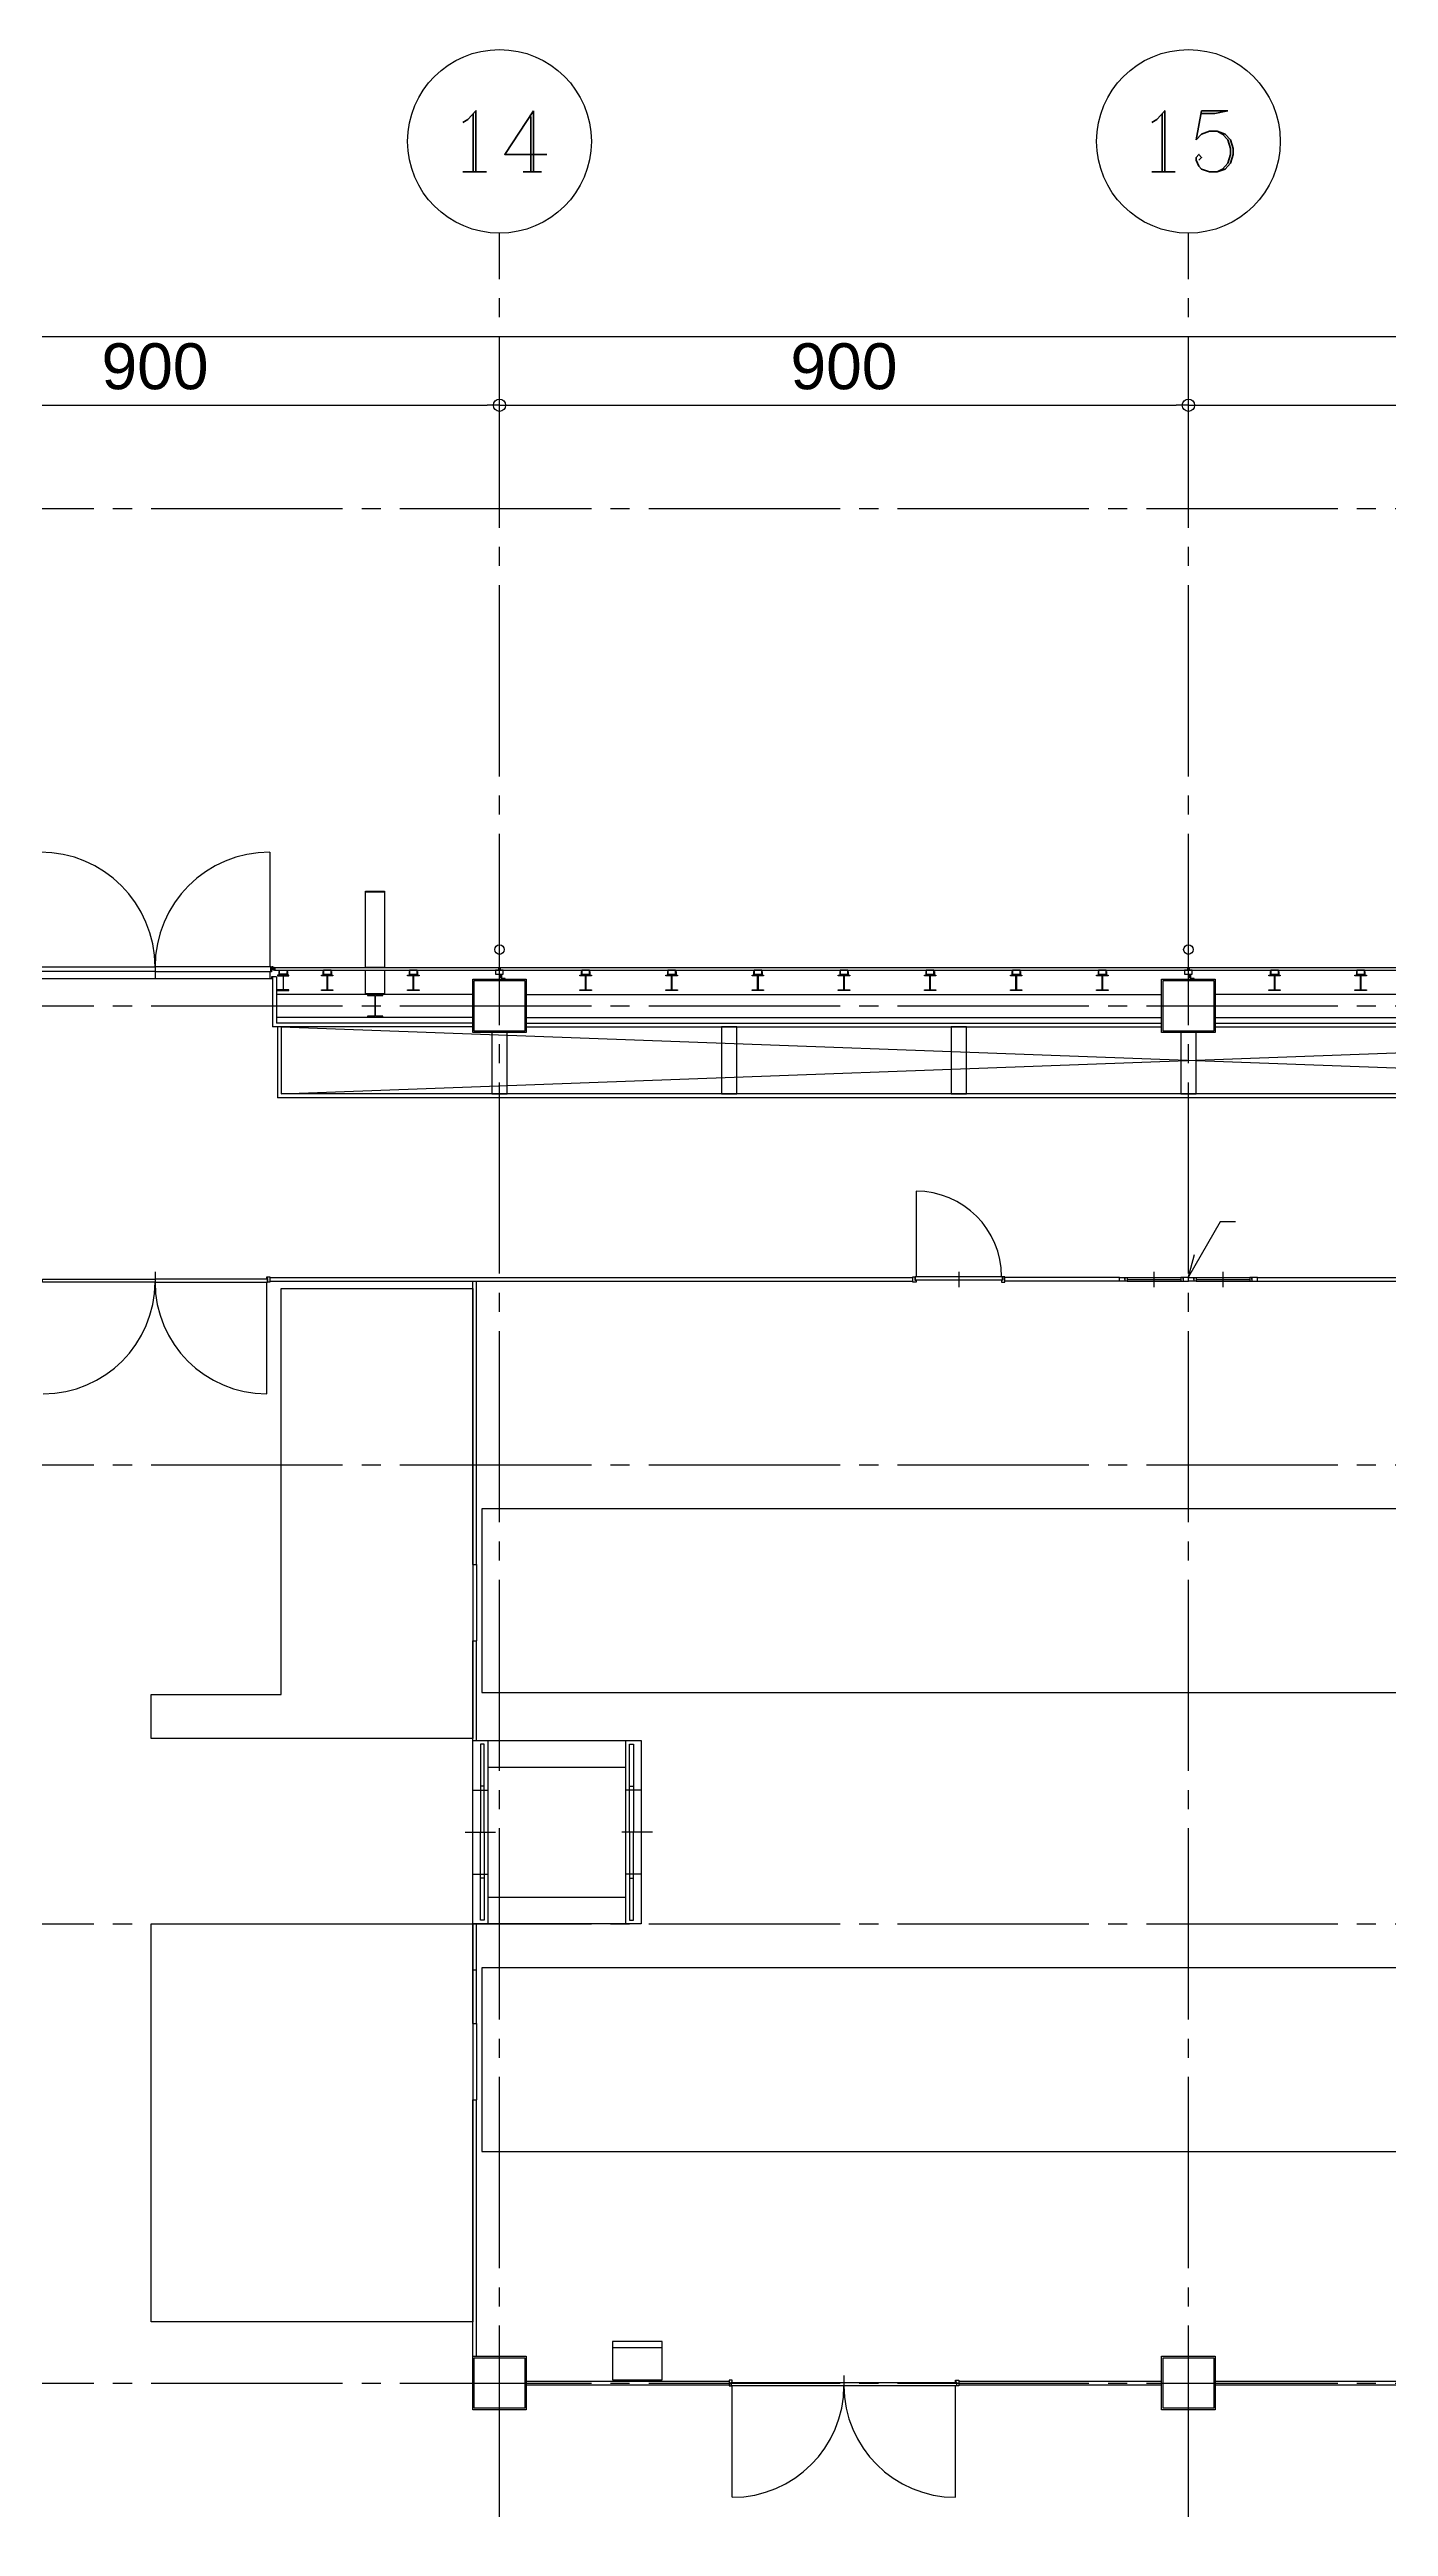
# Model space of a CAD drawing. Header units: millimetres. Extents: x -48783 to 40488, y 6477 to 32964.
# Drawn here: x 11112 to 12861, y 16762 to 20000 of the extents above; entities that cross this region are included whole.
import ezdxf
from ezdxf.enums import TextEntityAlignment as Align

# ---------------------------------------------------------------- set-up
doc = ezdxf.new("R2010")
doc.units = ezdxf.units.MM
doc.header["$LTSCALE"] = 100
doc.linetypes.add('X-N-FAB-L20$0$COL-CEN-LIN', pattern=[3.25, 2.5, -0.25, 0.25, -0.25])
for name, color, linetype in [('0-XREF', 7, 'Continuous'), ('X-N-FAB-L20$0$0-MC', 8, 'Continuous'), ('X-N-FAB-L20$0$0-NC', 8, 'Continuous'), ('X-N-FAB-L20$0$08', 8, 'Continuous'), ('X-N-FAB-L20$0$200K新增範圍', 8, 'Continuous'), ('X-N-FAB-L20$0$BLOCK', 8, 'Continuous'), ('X-N-FAB-L20$0$CCL', 8, 'X-N-FAB-L20$0$COL-CEN-LIN'), ('X-N-FAB-L20$0$COL-S', 8, 'Continuous')]:
    doc.layers.add(name, color=color, linetype=linetype)
doc.layers.add('X-N-FAB-L20$0$A-BLOCK', color=8, linetype='Continuous', plot=False)
doc.layers.add('X-N-FAB-L20$0$DIM', color=8, linetype='Continuous', plot=False)
doc.styles.add('X-N-FAB-L20$0$COL-NUM', font='romanc')
doc.styles.add('X-N-FAB-L20$0$DimStyUse', font='romans.shx', dxfattribs={"width": 0.7})
doc.styles.add('X-N-FAB-L20$0$Gen-Text', font='arial.ttf', dxfattribs={"height": 2.5})
doc.dimstyles.new('X-N-FAB-L20$0$CIRL', dxfattribs={"dimtxt": 30, "dimasz": 8, "dimexe": 8, "dimexo": 0, "dimgap": 5, "dimtad": 1, "dimdsep": 46, "dimtxsty": 'X-N-FAB-L20$0$DimStyUse', "dimblk": 'X-N-FAB-L20$0$_Origin', "dimcen": 10, "dimdle": 8, "dimclrt": 2, "dimazin": 0, "dimtfac": 1, "dimtix": 1, "dimtmove": 2, "dimatfit": 3, "dimfxl": 10, "dimtolj": 1, "dimarcsym": 0})

# ---------------------------------------------------------------- blocks, each defined once
blk = doc.blocks.new('X-N-FAB-L20$0$_Origin')
at = {"color": 0, "linetype": 'ByBlock', "lineweight": -2}
blk.add_line((0, 0), (-1, 0), dxfattribs=at)
blk.add_circle((0, 0), 0.5, dxfattribs=at)
blk = doc.blocks.new('*D182')
at = {"layer": 'DefPoints', "color": 0, "transparency": 16777216}
for p in [(27970, 9025), (1020, 8935), (27970, 8935)]:
    blk.add_point(p, dxfattribs=at)
at = {"layer": 'X-N-FAB-L20$0$DIM', "color": 0, "lineweight": -2, "transparency": 16777216}
for p, q in [((1020, 8935), (1020, 9045)), ((27970, 8935), (27970, 9045)), ((1036, 9025), (27954, 9025))]:
    blk.add_line(p, q, dxfattribs=at)
at = {"layer": 'X-N-FAB-L20$0$DIM', "color": 0, "lineweight": -2, "transparency": 16777216, "xscale": 16, "yscale": 16, "zscale": 16, "rotation": 180}
blk.add_blockref('X-N-FAB-L20$0$_Origin', (1020, 9025), dxfattribs=at)
at = {"layer": 'X-N-FAB-L20$0$DIM', "color": 0, "lineweight": -2, "transparency": 16777216, "xscale": 16, "yscale": 16, "zscale": 16}
blk.add_blockref('X-N-FAB-L20$0$_Origin', (27970, 9025), dxfattribs=at)
at = {"layer": 'X-N-FAB-L20$0$DIM', "color": 2, "transparency": 16777216, "insert": (14495, 9075.6), "char_height": 2.5, "attachment_point": 5, "style": 'X-N-FAB-L20$0$Gen-Text'}
blk.add_mtext('\\A1;{\\H24x;26950}', dxfattribs=at)
blk = doc.blocks.new('*D149')
at = {"layer": 'DefPoints', "color": 0, "transparency": 16777216}
for p in [(12720, 8935), (11820, 8845), (12720, 8845)]:
    blk.add_point(p, dxfattribs=at)
at = {"layer": 'X-N-FAB-L20$0$DIM', "color": 0, "lineweight": -2, "transparency": 16777216}
for p, q in [((11820, 8845), (11820, 8955)), ((12720, 8845), (12720, 8955)), ((11836, 8935), (12704, 8935))]:
    blk.add_line(p, q, dxfattribs=at)
at = {"layer": 'X-N-FAB-L20$0$DIM', "color": 0, "lineweight": -2, "transparency": 16777216, "xscale": 16, "yscale": 16, "zscale": 16, "rotation": 180}
blk.add_blockref('X-N-FAB-L20$0$_Origin', (11820, 8935), dxfattribs=at)
at = {"layer": 'X-N-FAB-L20$0$DIM', "color": 0, "lineweight": -2, "transparency": 16777216, "xscale": 16, "yscale": 16, "zscale": 16}
blk.add_blockref('X-N-FAB-L20$0$_Origin', (12720, 8935), dxfattribs=at)
at = {"layer": 'X-N-FAB-L20$0$DIM', "color": 2, "transparency": 16777216, "insert": (12270, 8985.6), "char_height": 2.5, "attachment_point": 5, "style": 'X-N-FAB-L20$0$Gen-Text'}
blk.add_mtext('\\A1;{\\H24x;900}', dxfattribs=at)
blk = doc.blocks.new('X-N-FAB-L20$0$cn-y')
at = {"layer": 'X-N-FAB-L20$0$0-MC'}
blk.add_circle((-50, 0), 50, dxfattribs=at)
at = {"layer": 'X-N-FAB-L20$0$0-NC', "style": 'X-N-FAB-L20$0$COL-NUM'}
blk.add_attdef('GRID-Y', text='', height=50, dxfattribs=at).set_placement((-50, 0), align=Align.MIDDLE_CENTER)
blk = doc.blocks.new('*D150')
at = {"layer": 'DefPoints', "color": 0, "transparency": 16777216}
for p in [(13620, 8935), (12720, 8845), (13620, 8845)]:
    blk.add_point(p, dxfattribs=at)
at = {"layer": 'X-N-FAB-L20$0$DIM', "color": 0, "lineweight": -2, "transparency": 16777216}
for p, q in [((12720, 8845), (12720, 8955)), ((13620, 8845), (13620, 8955)), ((12736, 8935), (13604, 8935))]:
    blk.add_line(p, q, dxfattribs=at)
at = {"layer": 'X-N-FAB-L20$0$DIM', "color": 0, "lineweight": -2, "transparency": 16777216, "xscale": 16, "yscale": 16, "zscale": 16, "rotation": 180}
blk.add_blockref('X-N-FAB-L20$0$_Origin', (12720, 8935), dxfattribs=at)
at = {"layer": 'X-N-FAB-L20$0$DIM', "color": 0, "lineweight": -2, "transparency": 16777216, "xscale": 16, "yscale": 16, "zscale": 16}
blk.add_blockref('X-N-FAB-L20$0$_Origin', (13620, 8935), dxfattribs=at)
at = {"layer": 'X-N-FAB-L20$0$DIM', "color": 2, "transparency": 16777216, "insert": (13170, 8985.6), "char_height": 2.5, "attachment_point": 5, "style": 'X-N-FAB-L20$0$Gen-Text'}
blk.add_mtext('\\A1;{\\H24x;900}', dxfattribs=at)
blk = doc.blocks.new('*D151')
at = {"layer": 'DefPoints', "color": 0, "transparency": 16777216}
for p in [(14520, 8935), (13620, 8845), (14520, 8845)]:
    blk.add_point(p, dxfattribs=at)
at = {"layer": 'X-N-FAB-L20$0$DIM', "color": 0, "lineweight": -2, "transparency": 16777216}
for p, q in [((13620, 8845), (13620, 8955)), ((14520, 8845), (14520, 8955)), ((13636, 8935), (14504, 8935))]:
    blk.add_line(p, q, dxfattribs=at)
at = {"layer": 'X-N-FAB-L20$0$DIM', "color": 0, "lineweight": -2, "transparency": 16777216, "xscale": 16, "yscale": 16, "zscale": 16, "rotation": 180}
blk.add_blockref('X-N-FAB-L20$0$_Origin', (13620, 8935), dxfattribs=at)
at = {"layer": 'X-N-FAB-L20$0$DIM', "color": 0, "lineweight": -2, "transparency": 16777216, "xscale": 16, "yscale": 16, "zscale": 16}
blk.add_blockref('X-N-FAB-L20$0$_Origin', (14520, 8935), dxfattribs=at)
at = {"layer": 'X-N-FAB-L20$0$DIM', "color": 2, "transparency": 16777216, "insert": (14070, 8985.6), "char_height": 2.5, "attachment_point": 5, "style": 'X-N-FAB-L20$0$Gen-Text'}
blk.add_mtext('\\A1;{\\H24x;900}', dxfattribs=at)
blk = doc.blocks.new('X-N-FAB-L20$0$A$Cc7bb84f0')
at = {"layer": 'X-N-FAB-L20$0$COL-S'}
for points in [[(0, 70), (70, 70), (70, 0), (0, 0)], [(2, 68), (68, 68), (68, 2), (2, 2)]]:
    blk.add_lwpolyline(points, close=True, dxfattribs=at)
blk = doc.blocks.new('X-N-FAB-L20$0$A$C1d07c4d4')
for centre in [(12417.4, 8198.6), (13317.4, 8198.6)]:
    blk.add_circle(centre, 6.25)
at = {"layer": 'X-N-FAB-L20$0$08'}
for p, q in [((12117.4, 8326), (12117.4, 8176)), ((11817.4, 8161), (12117.4, 8161)), ((11967.4, 8190), (11967.4, 8160)), ((12120.9, 8163), (12120.9, 8097.5)), ((12125.9, 8163), (12120.9, 8163)), ((12123.9, 8175), (14192.4, 8175)), ((12123.9, 8175), (12123.9, 8171.5)), ((12123.9, 8171.5), (14195.9, 8171.5)), ((12125.9, 8163), (12125.9, 8102.5)), ((12382.4, 8140), (12125.9, 8140)), ((12452.4, 8140), (13282.4, 8140)), ((12382.4, 8097.5), (12120.9, 8097.5)), ((12382.4, 8110), (12125.9, 8110)), ((12382.4, 8102.5), (12125.9, 8102.5)), ((12127.4, 8097.5), (12127.4, 8005)), ((12132.4, 8097.5), (14512.4, 8010)), ((12132.4, 8010), (14512.4, 8097.5)), ((12132.4, 8097.5), (12132.4, 8010)), ((12452.4, 8110), (13282.4, 8110)), ((12452.4, 8102.5), (13282.4, 8102.5)), ((12452.4, 8097.5), (13282.4, 8097.5)), ((13352.4, 8102.5), (14182.4, 8102.5)), ((13352.4, 8097.5), (14182.4, 8097.5)), ((14517.4, 8005), (12127.4, 8005)), ((14512.4, 8010), (12132.4, 8010)), ((12961.5, 7882.8), (12961.5, 7771)), ((11967.4, 7777.5), (11967.4, 7757.5)), ((13017.4, 7777.5), (13017.4, 7757.5)), ((13272.4, 7777.5), (13272.4, 7757.5)), ((13362.4, 7777.5), (13362.4, 7757.5)), ((12113.3, 7618.1), (12113.3, 7764)), ((12117.4, 7770), (12957.4, 7770)), ((12117.4, 7765), (12957.4, 7765)), ((12382.4, 7395), (12382.4, 7765)), ((12387.4, 7395), (12387.4, 7765)), ((13227.4, 7770), (13077.4, 7770)), ((13227.4, 7765), (13077.4, 7765)), ((13237.4, 7770), (13307.4, 7770)), ((13237.4, 7767.5), (13307.4, 7767.5)), ((13237.4, 7765), (13307.4, 7765)), ((13327.4, 7770), (13397.4, 7770)), ((13327.4, 7767.5), (13397.4, 7767.5)), ((13327.4, 7765), (13397.4, 7765)), ((13407.4, 7770), (14907.4, 7770)), ((13407.4, 7765), (14907.4, 7765)), ((12382.4, 7395), (12382.4, 7295)), ((12382.4, 7395), (12387.4, 7395)), ((12387.4, 7395), (12387.4, 7295)), ((12382.4, 7295), (12387.4, 7295)), ((12382.4, 7165), (12382.4, 7295)), ((12387.4, 7165), (12387.4, 7295)), ((12402.4, 6925), (12402.4, 7165)), ((12582.4, 6925), (12582.4, 7165)), ((12402.4, 7130), (12582.4, 7130)), ((12382.4, 7100), (12402.4, 7100)), ((12602.4, 7100), (12582.4, 7100)), ((12372.4, 7045), (12412.4, 7045)), ((12617.4, 7045), (12577.4, 7045)), ((12382.4, 6990), (12402.4, 6990)), ((12602.4, 6990), (12582.4, 6990)), ((12402.4, 6960), (12582.4, 6960)), ((12382.4, 6795), (12382.4, 6925)), ((12387.4, 6795), (12387.4, 6925)), ((12382.4, 6865), (12387.4, 6865)), ((12382.4, 6795), (12382.4, 6695)), ((12382.4, 6795), (12387.4, 6795)), ((12387.4, 6795), (12387.4, 6695)), ((12382.4, 6695), (12387.4, 6695)), ((12382.4, 6360), (12382.4, 6695)), ((12387.4, 6360), (12387.4, 6695)), ((12629.9, 6371.1), (12564.9, 6371.1)), ((12452.4, 6327.5), (12717.4, 6327.5)), ((12452.4, 6322.5), (12717.4, 6322.5)), ((12721.5, 6175.6), (12721.5, 6321.5)), ((12867.4, 6335), (12867.4, 6305)), ((13013.3, 6175.6), (13013.3, 6321.5)), ((13017.4, 6327.5), (13282.4, 6327.5)), ((13017.4, 6322.5), (13282.4, 6322.5)), ((13352.4, 6327.5), (14182.4, 6327.5)), ((13352.4, 6322.5), (14182.4, 6322.5))]:
    blk.add_line(p, q, dxfattribs=at)
for points in [[(12267.4, 8274.1), (12242.4, 8274.1), (12242.4, 8275), (12267.4, 8275)], [(12267.4, 8175), (12242.4, 8175), (12242.4, 8274.1), (12267.4, 8274.1)], [(11815.9, 8176), (11967.4, 8176), (11967.4, 8170), (11815.9, 8170)], [(12118.9, 8176), (11967.4, 8176), (11967.4, 8170), (12118.9, 8170)], [(12142.4, 8165), (12127.4, 8165), (12127.4, 8164.1), (12134.6, 8164.1), (12134.6, 8145.9), (12127.4, 8145.9), (12127.4, 8145), (12142.4, 8145), (12142.4, 8145.9), (12135.2, 8145.9), (12135.2, 8164.1), (12142.4, 8164.1)], [(12129.3, 8170), (12129.3, 8165), (12134.3, 8165), (12134.3, 8165.6), (12129.9, 8165.6), (12129.9, 8170)], [(12139.9, 8166.5), (12129.9, 8166.5), (12129.9, 8171.5), (12139.9, 8171.5)], [(12140.5, 8170), (12140.5, 8165), (12135.5, 8165), (12135.5, 8165.6), (12139.9, 8165.6), (12139.9, 8170)], [(12184.9, 8165), (12199.9, 8165), (12199.9, 8164.1), (12192.7, 8164.1), (12192.7, 8145.9), (12199.9, 8145.9), (12199.9, 8145), (12184.9, 8145), (12184.9, 8145.9), (12192.1, 8145.9), (12192.1, 8164.1), (12184.9, 8164.1)], [(12186.8, 8170), (12186.8, 8165), (12191.8, 8165), (12191.8, 8165.6), (12187.4, 8165.6), (12187.4, 8170)], [(12187.4, 8166.5), (12197.4, 8166.5), (12197.4, 8171.5), (12187.4, 8171.5)], [(12198, 8170), (12198, 8165), (12193, 8165), (12193, 8165.6), (12197.4, 8165.6), (12197.4, 8170)], [(12267.4, 8140.7), (12242.4, 8140.7), (12242.4, 8171.5), (12267.4, 8171.5)], [(12297.4, 8165), (12312.4, 8165), (12312.4, 8164.1), (12305.2, 8164.1), (12305.2, 8145.9), (12312.4, 8145.9), (12312.4, 8145), (12297.4, 8145), (12297.4, 8145.9), (12304.6, 8145.9), (12304.6, 8164.1), (12297.4, 8164.1)], [(12299.3, 8170), (12299.3, 8165), (12304.3, 8165), (12304.3, 8165.6), (12299.9, 8165.6), (12299.9, 8170)], [(12299.9, 8166.5), (12309.9, 8166.5), (12309.9, 8171.5), (12299.9, 8171.5)], [(12310.5, 8170), (12310.5, 8165), (12305.5, 8165), (12305.5, 8165.6), (12309.9, 8165.6), (12309.9, 8170)], [(12382.4, 8090), (12382.4, 8160), (12452.4, 8160), (12452.4, 8090)], [(12412.4, 8166.5), (12422.4, 8166.5), (12422.4, 8171.5), (12412.4, 8171.5)], [(12414.9, 8166.5), (12419.9, 8166.5), (12419.9, 8161.5), (12419.3, 8161.5), (12419.3, 8165.9), (12414.9, 8165.9)], [(12416.4, 8175), (12418.4, 8175), (12418.4, 8171.5), (12416.4, 8171.5)], [(12419.9, 8165), (12419.9, 8160), (12424.9, 8160), (12424.9, 8160.6), (12420.5, 8160.6), (12420.5, 8165)], [(12522.4, 8165), (12537.4, 8165), (12537.4, 8164.1), (12530.2, 8164.1), (12530.2, 8145.9), (12537.4, 8145.9), (12537.4, 8145), (12522.4, 8145), (12522.4, 8145.9), (12529.6, 8145.9), (12529.6, 8164.1), (12522.4, 8164.1)], [(12524.3, 8170), (12524.3, 8165), (12529.3, 8165), (12529.3, 8165.6), (12524.9, 8165.6), (12524.9, 8170)], [(12524.9, 8166.5), (12534.9, 8166.5), (12534.9, 8171.5), (12524.9, 8171.5)], [(12535.5, 8170), (12535.5, 8165), (12530.5, 8165), (12530.5, 8165.6), (12534.9, 8165.6), (12534.9, 8170)], [(12634.9, 8165), (12649.9, 8165), (12649.9, 8164.1), (12642.7, 8164.1), (12642.7, 8145.9), (12649.9, 8145.9), (12649.9, 8145), (12634.9, 8145), (12634.9, 8145.9), (12642.1, 8145.9), (12642.1, 8164.1), (12634.9, 8164.1)], [(12636.8, 8170), (12636.8, 8165), (12641.8, 8165), (12641.8, 8165.6), (12637.4, 8165.6), (12637.4, 8170)], [(12637.4, 8166.5), (12647.4, 8166.5), (12647.4, 8171.5), (12637.4, 8171.5)], [(12648, 8170), (12648, 8165), (12643, 8165), (12643, 8165.6), (12647.4, 8165.6), (12647.4, 8170)], [(12747.4, 8165), (12762.4, 8165), (12762.4, 8164.1), (12755.2, 8164.1), (12755.2, 8145.9), (12762.4, 8145.9), (12762.4, 8145), (12747.4, 8145), (12747.4, 8145.9), (12754.6, 8145.9), (12754.6, 8164.1), (12747.4, 8164.1)], [(12749.3, 8170), (12749.3, 8165), (12754.3, 8165), (12754.3, 8165.6), (12749.9, 8165.6), (12749.9, 8170)], [(12749.9, 8166.5), (12759.9, 8166.5), (12759.9, 8171.5), (12749.9, 8171.5)], [(12760.5, 8170), (12760.5, 8165), (12755.5, 8165), (12755.5, 8165.6), (12759.9, 8165.6), (12759.9, 8170)], [(12859.9, 8165), (12874.9, 8165), (12874.9, 8164.1), (12867.7, 8164.1), (12867.7, 8145.9), (12874.9, 8145.9), (12874.9, 8145), (12859.9, 8145), (12859.9, 8145.9), (12867.1, 8145.9), (12867.1, 8164.1), (12859.9, 8164.1)], [(12861.8, 8170), (12861.8, 8165), (12866.8, 8165), (12866.8, 8165.6), (12862.4, 8165.6), (12862.4, 8170)], [(12862.4, 8166.5), (12872.4, 8166.5), (12872.4, 8171.5), (12862.4, 8171.5)], [(12873, 8170), (12873, 8165), (12868, 8165), (12868, 8165.6), (12872.4, 8165.6), (12872.4, 8170)], [(12972.4, 8165), (12987.4, 8165), (12987.4, 8164.1), (12980.2, 8164.1), (12980.2, 8145.9), (12987.4, 8145.9), (12987.4, 8145), (12972.4, 8145), (12972.4, 8145.9), (12979.6, 8145.9), (12979.6, 8164.1), (12972.4, 8164.1)], [(12974.3, 8170), (12974.3, 8165), (12979.3, 8165), (12979.3, 8165.6), (12974.9, 8165.6), (12974.9, 8170)], [(12974.9, 8166.5), (12984.9, 8166.5), (12984.9, 8171.5), (12974.9, 8171.5)], [(12985.5, 8170), (12985.5, 8165), (12980.5, 8165), (12980.5, 8165.6), (12984.9, 8165.6), (12984.9, 8170)], [(13084.9, 8165), (13099.9, 8165), (13099.9, 8164.1), (13092.7, 8164.1), (13092.7, 8145.9), (13099.9, 8145.9), (13099.9, 8145), (13084.9, 8145), (13084.9, 8145.9), (13092.1, 8145.9), (13092.1, 8164.1), (13084.9, 8164.1)], [(13086.8, 8170), (13086.8, 8165), (13091.8, 8165), (13091.8, 8165.6), (13087.4, 8165.6), (13087.4, 8170)], [(13087.4, 8166.5), (13097.4, 8166.5), (13097.4, 8171.5), (13087.4, 8171.5)], [(13098, 8170), (13098, 8165), (13093, 8165), (13093, 8165.6), (13097.4, 8165.6), (13097.4, 8170)], [(13197.4, 8165), (13212.4, 8165), (13212.4, 8164.1), (13205.2, 8164.1), (13205.2, 8145.9), (13212.4, 8145.9), (13212.4, 8145), (13197.4, 8145), (13197.4, 8145.9), (13204.6, 8145.9), (13204.6, 8164.1), (13197.4, 8164.1)], [(13199.3, 8170), (13199.3, 8165), (13204.3, 8165), (13204.3, 8165.6), (13199.9, 8165.6), (13199.9, 8170)], [(13199.9, 8166.5), (13209.9, 8166.5), (13209.9, 8171.5), (13199.9, 8171.5)], [(13210.5, 8170), (13210.5, 8165), (13205.5, 8165), (13205.5, 8165.6), (13209.9, 8165.6), (13209.9, 8170)], [(13282.4, 8090), (13282.4, 8160), (13352.4, 8160), (13352.4, 8090)], [(13312.4, 8166.5), (13322.4, 8166.5), (13322.4, 8171.5), (13312.4, 8171.5)], [(13314.9, 8166.5), (13319.9, 8166.5), (13319.9, 8161.5), (13319.3, 8161.5), (13319.3, 8165.9), (13314.9, 8165.9)], [(13316.4, 8175), (13318.4, 8175), (13318.4, 8171.5), (13316.4, 8171.5)], [(13319.9, 8165), (13319.9, 8160), (13324.9, 8160), (13324.9, 8160.6), (13320.5, 8160.6), (13320.5, 8165)], [(13422.4, 8165), (13437.4, 8165), (13437.4, 8164.1), (13430.2, 8164.1), (13430.2, 8145.9), (13437.4, 8145.9), (13437.4, 8145), (13422.4, 8145), (13422.4, 8145.9), (13429.6, 8145.9), (13429.6, 8164.1), (13422.4, 8164.1)], [(13424.3, 8170), (13424.3, 8165), (13429.3, 8165), (13429.3, 8165.6), (13424.9, 8165.6), (13424.9, 8170)], [(13424.9, 8166.5), (13434.9, 8166.5), (13434.9, 8171.5), (13424.9, 8171.5)], [(13435.5, 8170), (13435.5, 8165), (13430.5, 8165), (13430.5, 8165.6), (13434.9, 8165.6), (13434.9, 8170)], [(13534.9, 8165), (13549.9, 8165), (13549.9, 8164.1), (13542.7, 8164.1), (13542.7, 8145.9), (13549.9, 8145.9), (13549.9, 8145), (13534.9, 8145), (13534.9, 8145.9), (13542.1, 8145.9), (13542.1, 8164.1), (13534.9, 8164.1)], [(13536.8, 8170), (13536.8, 8165), (13541.8, 8165), (13541.8, 8165.6), (13537.4, 8165.6), (13537.4, 8170)], [(13537.4, 8166.5), (13547.4, 8166.5), (13547.4, 8171.5), (13537.4, 8171.5)], [(13548, 8170), (13548, 8165), (13543, 8165), (13543, 8165.6), (13547.4, 8165.6), (13547.4, 8170)], [(12264.9, 8139.7), (12244.9, 8139.7), (12244.9, 8138.5), (12254.5, 8138.5), (12254.5, 8111.5), (12244.9, 8111.5), (12244.9, 8110.3), (12264.9, 8110.3), (12264.9, 8111.5), (12255.3, 8111.5), (12255.3, 8138.5), (12264.9, 8138.5)], [(12384.4, 8092), (12384.4, 8158), (12450.4, 8158), (12450.4, 8092)], [(13284.4, 8092), (13284.4, 8158), (13350.4, 8158), (13350.4, 8092)], [(13352.4, 8110), (14182.4, 8110), (14182.4, 8140), (13352.4, 8140)], [(12707.4, 8010), (12727.4, 8010), (12727.4, 8097.5), (12707.4, 8097.5)], [(13007.4, 8010), (13027.4, 8010), (13027.4, 8097.5), (13007.4, 8097.5)], [(12407.4, 8010), (12427.4, 8010), (12427.4, 8090), (12407.4, 8090)], [(13307.4, 8010), (13327.4, 8010), (13327.4, 8090), (13307.4, 8090)], [(12113.3, 7768.5), (12113.3, 7771), (12117.4, 7771), (12117.4, 7764), (12114.9, 7764), (12114.9, 7768.5)], [(12961.5, 7766.5), (12961.5, 7764), (12957.4, 7764), (12957.4, 7771), (12959.9, 7771), (12959.9, 7766.5)], [(13074.4, 7771), (12960.4, 7771), (12960.4, 7767), (13074.4, 7767)], [(13073.3, 7766.5), (13073.3, 7764), (13077.4, 7764), (13077.4, 7771), (13074.9, 7771), (13074.9, 7766.5)], [(11967.4, 7764), (11820.4, 7764), (11820.4, 7768), (11967.4, 7768)], [(12382.4, 7167.5), (11962.4, 7167.5), (11962.4, 7225), (12132.4, 7225), (12132.4, 7755.5), (12382.4, 7755.5), (12382.4, 7167.5)], [(11967.4, 7764), (12114.4, 7764), (12114.4, 7768), (11967.4, 7768)], [(13227.4, 7770), (13234.4, 7770), (13234.4, 7765), (13227.4, 7765)], [(13317.4, 7770), (13310.4, 7770), (13310.4, 7765), (13317.4, 7765)], [(13317.4, 7770), (13324.4, 7770), (13324.4, 7765), (13317.4, 7765)], [(13407.4, 7770), (13400.4, 7770), (13400.4, 7765), (13407.4, 7765)], [(13907.4, 7047.5), (14067.4, 7047.5), (14067.4, 7227.5), (15317.4, 7227.5), (15317.4, 7157.5), (15797.4, 7157.5), (15797.4, 7587.5), (15317.4, 7587.5), (15317.4, 7467.5), (13777.4, 7467.5), (13777.4, 7647.5), (13617.4, 7647.5), (13617.4, 7467.5), (12394.4, 7467.5), (12394.4, 7227.5), (13907.4, 7227.5)], [(12382.4, 7165), (12602.4, 7165), (12602.4, 6925), (12382.4, 6925), (12382.4, 7165), (12382.4, 7165)], [(12392.4, 7100), (12397.4, 7100), (12397.4, 7160), (12392.4, 7160)], [(12592.4, 7100), (12587.4, 7100), (12587.4, 7160), (12592.4, 7160)], [(12392.4, 7045), (12397.4, 7045), (12397.4, 7105), (12392.4, 7105)], [(12592.4, 7045), (12587.4, 7045), (12587.4, 7105), (12592.4, 7105)], [(12392.4, 7045), (12397.4, 7045), (12397.4, 6985), (12392.4, 6985)], [(13907.4, 6447.5), (14067.4, 6447.5), (14067.4, 6627.5), (15317.4, 6627.5), (15317.4, 6557.5), (15797.4, 6557.5), (15797.4, 6987.5), (15317.4, 6987.5), (15317.4, 6867.5), (13777.4, 6867.5), (13777.4, 7047.5), (13617.4, 7047.5), (13617.4, 6867.5), (12394.4, 6867.5), (12394.4, 6627.5), (13907.4, 6627.5)], [(12592.4, 7045), (12587.4, 7045), (12587.4, 6985), (12592.4, 6985)], [(12392.4, 6990), (12397.4, 6990), (12397.4, 6930), (12392.4, 6930)], [(12592.4, 6990), (12587.4, 6990), (12587.4, 6930), (12592.4, 6930)], [(12382.4, 6925), (12382.4, 6405), (11962.4, 6405), (11962.4, 6925)], [(12629.9, 6379.1), (12564.9, 6379.1), (12564.9, 6329.1), (12629.9, 6329.1)], [(12382.4, 6290), (12382.4, 6360), (12452.4, 6360), (12452.4, 6290)], [(12384.4, 6292), (12384.4, 6358), (12450.4, 6358), (12450.4, 6292)], [(13282.4, 6290), (13282.4, 6360), (13352.4, 6360), (13352.4, 6290)], [(13284.4, 6292), (13284.4, 6358), (13350.4, 6358), (13350.4, 6292)], [(12721.5, 6326), (12721.5, 6328.5), (12717.4, 6328.5), (12717.4, 6321.5), (12719.9, 6321.5), (12719.9, 6326)], [(13014.4, 6321.5), (12720.4, 6321.5), (12720.4, 6325.5), (13014.4, 6325.5)], [(13013.3, 6326), (13013.3, 6328.5), (13017.4, 6328.5), (13017.4, 6321.5), (13014.9, 6321.5), (13014.9, 6326)]]:
    blk.add_lwpolyline(points, close=True, dxfattribs=at)
for points in [[(12121.9, 8173.5), (12121.9, 8176), (12119.4, 8176), (12119.4, 8169.5), (12117.4, 8169.5), (12117.4, 8161), (12119.9, 8161), (12119.9, 8163.5)], [(12121.9, 8173.5), (12123.9, 8171.5), (12121.9, 8171.5), (12121.9, 8173.5), (12123.9, 8173.5), (12123.9, 8171.5)], [(12413.7, 8175.2), (12416.7, 8175.2), (12416.7, 8173.6), (12418.2, 8173.6), (12418.2, 8175.2), (12421.2, 8175.2)], [(13313.7, 8175.2), (13316.7, 8175.2), (13316.7, 8173.6), (13318.2, 8173.6), (13318.2, 8175.2), (13321.2, 8175.2)], [(13378.9, 7842.8), (13358.9, 7842.8), (13317.4, 7771), (13325.2, 7800)], [(13234.4, 7767.5), (13234.4, 7770), (13237.4, 7770), (13237.4, 7765), (13234.4, 7765), (13234.4, 7765.5)], [(13310.4, 7767.5), (13310.4, 7770), (13307.4, 7770), (13307.4, 7765), (13310.4, 7765), (13310.4, 7765.5)], [(13324.4, 7767.5), (13324.4, 7770), (13327.4, 7770), (13327.4, 7765), (13324.4, 7765), (13324.4, 7765.5)], [(13400.4, 7767.5), (13400.4, 7770), (13397.4, 7770), (13397.4, 7765), (13400.4, 7765), (13400.4, 7765.5)]]:
    blk.add_lwpolyline(points, dxfattribs=at)
for points in [[(12119.9, 8162), (12119.9, 8163.2), (12120.9, 8163.2), (12120.9, 8162, 0.780046)], [(12121.9, 8175), (12121.9, 8173.5), (12123.9, 8173.5), (12123.9, 8175, -0.294457)]]:
    blk.add_lwpolyline(points, format="xyb", close=True, dxfattribs=at)
for centre, radius, start, end in [((11817.4, 8176), 150, 0, 90), ((12117.4, 8176), 150, 90, 180), ((12961.5, 7771), 111.8, 0, 90), ((11821.5, 7764), 145.9, 270, 0), ((12113.3, 7764), 145.9, 180, 270), ((12721.5, 6321.5), 145.9, 270, 0), ((13013.3, 6321.5), 145.9, 180, 270)]:
    blk.add_arc(centre, radius, start, end, dxfattribs=at)
blk = doc.blocks.new('X-N-FAB-L20$0$A$C20c95bda')
at = {"layer": 'X-N-FAB-L20$0$CCL'}
for p, q in [((12720, 0), (12720, 9160)), ((13620, 0), (13620, 9160)), ((240, 8800), (28330, 8800)), ((240, 8150), (28330, 8150)), ((240, 7550), (28330, 7550)), ((240, 6950), (28330, 6950)), ((240, 6350), (28330, 6350))]:
    blk.add_line(p, q, dxfattribs=at)
at = {"layer": 'X-N-FAB-L20$0$200K新增範圍'}
for p in [(12685, 8115), (13585, 8115), (12685, 6315), (13585, 6315)]:
    blk.add_blockref('X-N-FAB-L20$0$A$Cc7bb84f0', p, dxfattribs=at)
at = {"layer": 'X-N-FAB-L20$0$A-BLOCK'}
ref = blk.add_blockref('X-N-FAB-L20$0$cn-y', (12840, 9280), dxfattribs=dict(at, xscale=2.399999999999997, yscale=2.399999999999997, zscale=2.399999999999997))
ref.add_attrib('GRID-Y', '14', dxfattribs={"layer": 'X-N-FAB-L20$0$0-NC', "height": 80, "style": 'X-N-FAB-L20$0$COL-NUM'}).set_placement((12720, 9280), align=Align.MIDDLE_CENTER)
ref = blk.add_blockref('X-N-FAB-L20$0$cn-y', (13740, 9280), dxfattribs=dict(at, xscale=2.399999999999997, yscale=2.399999999999997, zscale=2.399999999999997))
ref.add_attrib('GRID-Y', '15', dxfattribs={"layer": 'X-N-FAB-L20$0$0-NC', "height": 80, "style": 'X-N-FAB-L20$0$COL-NUM'}).set_placement((13620, 9280), align=Align.MIDDLE_CENTER)
at = {"layer": 'X-N-FAB-L20$0$DIM'}
for base, p1, p2, picture, middle in [((27970, 9025), (1020, 8935), (27970, 8935), '*D182', (14495, 9075.634)), ((12720, 8935), (11820, 8845), (12720, 8845), '*D149', (12270, 8985.634)), ((13620, 8935), (12720, 8845), (13620, 8845), '*D150', (13170, 8985.634)), ((14520, 8935), (13620, 8845), (14520, 8845), '*D151', (14070, 8985.634))]:
    dim = blk.add_linear_dim(base=base, p1=p1, p2=p2, text='{\\H24x;<>}', dimstyle='X-N-FAB-L20$0$CIRL', override={"dimtxt": 60, "dimasz": 16, "dimexe": 20, "dimgap": 20, "dimtxsty": 'X-N-FAB-L20$0$Gen-Text'}, dxfattribs=at)
    dim.commit()
    dim.dimension.update_dxf_attribs({"geometry": picture, "text_midpoint": middle})
blk = doc.blocks.new('X-N-FAB-L20')
blk.add_blockref('X-N-FAB-L20$0$A$C1d07c4d4', (-717.4, 10625))
at = {"layer": 'X-N-FAB-L20$0$BLOCK'}
blk.add_blockref('X-N-FAB-L20$0$A$C20c95bda', (-1020, 10600), dxfattribs=at)

msp = doc.modelspace()

# ---------------------------------------------------------------- block references
at = {"layer": '0-XREF'}
msp.add_blockref('X-N-FAB-L20', (0, 0), dxfattribs=at)

doc.saveas('drawing.dxf')
